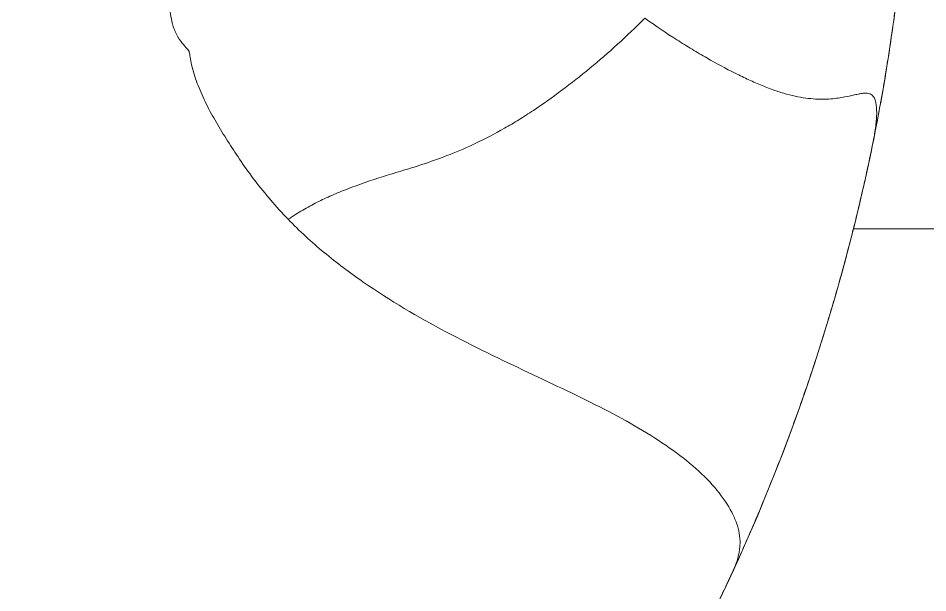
# Model space of a CAD drawing. Header units: millimetres. Extents: x 117382 to 126876, y -1151 to 1280.
# Drawn here: x 126626.005 to 126627.962, y 888.587 to 889.823 of the extents above; entities that cross this region are included whole.
import ezdxf

# ---------------------------------------------------------------- set-up
doc = ezdxf.new("R2010")
doc.units = ezdxf.units.MM
doc.linetypes.add('DASHED', pattern=[0])
doc.layers.add('DIE_P', color=2, linetype='Continuous')
doc.layers.add('TEXT', color=4, linetype='Continuous')

# ---------------------------------------------------------------- blocks, each defined once
blk = doc.blocks.new('*u7591')
at = {"layer": 'DIE_P', "color": 2, "linetype": 'DASHED', "lineweight": 13}
for p, q in [((14.6775, 67.7731), (14.678, 67.7754)), ((14.5623, 67.3298), (14.5634, 67.3334))]:
    blk.add_line(p, q, dxfattribs=at)
at = {"layer": 'DIE_P', "color": 155, "linetype": 'DASHED', "lineweight": 13}
blk.add_line((14.6351, 67.5858), (63.5609, 67.5858), dxfattribs=at)
at = {"layer": 'DIE_P', "color": 155, "linetype": 'Continuous', "lineweight": 13}
blk.add_line((14.6351, 67.5858), (63.5609, 67.5858), dxfattribs=at)
at = {"layer": 'DIE_P', "color": 2, "linetype": 'Continuous', "lineweight": 13}
blk.add_arc((10.5609, 68.6062), 4.2, 302.4, 345.9392, dxfattribs=at)
for points, knots in [([(14.6351, 67.5858), (14.6572, 67.6739), (14.6762, 67.7618), (14.7003, 67.8936), (14.7113, 67.9594), (14.7206, 68.0251), (14.7265, 68.0689), (14.7293, 68.0907), (14.7421, 68.199), (14.7493, 68.2835), (14.7588, 68.4481), (14.7609, 68.5283), (14.7609, 68.6062)], [0, 0, 0, 0, 0.25, 0.25, 0.375, 0.4375, 0.4375, 0.5, 0.5, 0.75, 0.75, 1, 1, 1, 1]), ([(13.4188, 67.6066), (13.3924, 67.6338), (13.3688, 67.6617), (13.3371, 67.7032), (13.3271, 67.7171), (13.3084, 67.7443), (13.2997, 67.7577), (13.2832, 67.7836), (13.275, 67.7965), (13.2593, 67.8229), (13.2519, 67.8363), (13.2417, 67.8565), (13.2385, 67.8631), (13.2326, 67.8763), (13.2298, 67.8828), (13.2218, 67.9024), (13.2171, 67.9156), (13.2095, 67.9425), (13.2083, 67.9542), (13.2066, 67.9635), (13.2062, 67.9652), (13.2056, 67.9671), (13.2054, 67.9677), (13.2049, 67.9688), (13.2032, 67.9718), (13.1968, 67.9784), (13.1887, 67.9881), (13.1835, 67.996), (13.1824, 67.9976), (13.1803, 68.0012), (13.1793, 68.0031), (13.1765, 68.0086), (13.1683, 68.0272), (13.1658, 68.0454), (13.1635, 68.0685), (13.1612, 68.0797), (13.1569, 68.0967), (13.1553, 68.1025), (13.152, 68.1138), (13.1439, 68.1416), (13.1361, 68.1675), (13.1306, 68.1878)], [0, 0, 0, 0, 0.125, 0.125, 0.1875, 0.1875, 0.25, 0.25, 0.3125, 0.3125, 0.375, 0.375, 0.40625, 0.40625, 0.4375, 0.4375, 0.5, 0.5, 0.5625, 0.5625, 0.578125, 0.578125, 0.585937, 0.585937, 0.59375, 0.625, 0.65625, 0.65625, 0.664062, 0.664062, 0.671875, 0.671875, 0.6875, 0.75, 0.75, 0.8125, 0.8125, 0.84375, 0.84375, 0.875, 1, 1, 1, 1]), ([(14.1864, 68.0394), (14.1475, 68.0007), (14.108, 67.9648), (14.0281, 67.8987), (13.9876, 67.8684), (13.9361, 67.8341), (13.9257, 67.8274), (13.9049, 67.8145), (13.8945, 67.8083), (13.8637, 67.7907), (13.8435, 67.7803), (13.7848, 67.7524), (13.748, 67.7383), (13.6978, 67.7214), (13.6819, 67.7165), (13.6596, 67.7098), (13.6524, 67.7077), (13.6381, 67.7034), (13.603, 67.6926), (13.5708, 67.6814), (13.535, 67.6675), (13.5179, 67.6604), (13.5018, 67.6532), (13.4913, 67.6484), (13.4862, 67.646), (13.4708, 67.6382), (13.4604, 67.6325), (13.4397, 67.6202), (13.4293, 67.6136), (13.4188, 67.6066)], [0, 0, 0, 0, 0.125, 0.125, 0.25, 0.25, 0.28125, 0.28125, 0.3125, 0.3125, 0.375, 0.375, 0.5, 0.5, 0.5625, 0.5625, 0.59375, 0.59375, 0.625, 0.75, 0.75, 0.8125, 0.84375, 0.84375, 0.875, 0.875, 0.9375, 0.9375, 1, 1, 1, 1]), ([(14.678, 67.7754), (14.679, 67.7806), (14.6799, 67.7857), (14.6817, 67.7964), (14.6825, 67.8018), (14.6838, 67.8124), (14.6843, 67.8176), (14.685, 67.8272), (14.6852, 67.8317), (14.6852, 67.8443), (14.6846, 67.8514), (14.6821, 67.8632), (14.6802, 67.8678), (14.6752, 67.8745), (14.672, 67.8765), (14.6661, 67.878), (14.664, 67.8782), (14.6593, 67.8783), (14.6568, 67.878), (14.6513, 67.8773), (14.6483, 67.8767), (14.6419, 67.8754), (14.6385, 67.8746), (14.6275, 67.8721), (14.6191, 67.8702), (14.6001, 67.867), (14.5895, 67.8657), (14.5657, 67.8648), (14.5525, 67.8652), (14.5309, 67.8676), (14.5233, 67.8688), (14.5078, 67.8719), (14.4997, 67.8738), (14.483, 67.8784), (14.4744, 67.8811), (14.4568, 67.8872), (14.4478, 67.8906), (14.4293, 67.8982), (14.4198, 67.9024), (14.4006, 67.9113), (14.3908, 67.916), (14.361, 67.9309), (14.3406, 67.9418), (14.3092, 67.9597), (14.2986, 67.966), (14.277, 67.979), (14.2661, 67.9859), (14.2328, 68.0072), (14.2099, 68.0227), (14.1864, 68.0394)], [0, 0, 0, 0, 0.027405, 0.027405, 0.058779, 0.058779, 0.090153, 0.090153, 0.121527, 0.121527, 0.184275, 0.184275, 0.247023, 0.247023, 0.309771, 0.309771, 0.341145, 0.341145, 0.372519, 0.372519, 0.403893, 0.403893, 0.435267, 0.435267, 0.498015, 0.498015, 0.560763, 0.560763, 0.623512, 0.623512, 0.654886, 0.654886, 0.68626, 0.68626, 0.717634, 0.717634, 0.749008, 0.749008, 0.780382, 0.780382, 0.811756, 0.811756, 0.874504, 0.874504, 0.905878, 0.905878, 0.937252, 0.937252, 1, 1, 1, 1])]:
    blk.add_open_spline(points, degree=3, knots=knots, dxfattribs=at)
at = {"layer": 'DIE_P', "color": 2, "linetype": 'DASHED', "lineweight": 13}
blk.add_open_spline([(13.3521, 65.4679), (13.3594, 65.4744), (13.3744, 65.4878), (13.3969, 65.5083), (13.4228, 65.5322), (13.4517, 65.5594), (13.4835, 65.5899), (13.5154, 65.6211), (13.5456, 65.6513), (13.5739, 65.6803), (13.6005, 65.7079), (13.6272, 65.7361), (13.6538, 65.7648), (13.6803, 65.7939), (13.7066, 65.8234), (13.7327, 65.8532), (13.7588, 65.8836), (13.7864, 65.9164), (13.8155, 65.9517), (13.8459, 65.9894), (13.8759, 66.0275), (13.9056, 66.0661), (13.9348, 66.1051), (13.9637, 66.1445), (13.9922, 66.1843), (14.0202, 66.2246), (14.0478, 66.2652), (14.075, 66.3062), (14.1017, 66.3476), (14.1275, 66.3886), (14.1524, 66.4292), (14.1764, 66.4693), (14.2, 66.5097), (14.2232, 66.5505), (14.2461, 66.5918), (14.2686, 66.6335), (14.2907, 66.6758), (14.3125, 66.7183), (14.3337, 66.7612), (14.3545, 66.8043), (14.3749, 66.8477), (14.3947, 66.8913), (14.4142, 66.9357), (14.4334, 66.9807), (14.4523, 67.0264), (14.4705, 67.0721), (14.4882, 67.1177), (14.5051, 67.1633), (14.5215, 67.2088), (14.5372, 67.2542), (14.5524, 67.2995), (14.5669, 67.3447), (14.5808, 67.3899), (14.5942, 67.4349), (14.6067, 67.4789), (14.6185, 67.5219), (14.6295, 67.564), (14.64, 67.6059), (14.65, 67.6476), (14.6582, 67.6835), (14.6648, 67.7133), (14.67, 67.7373), (14.6749, 67.761), (14.6797, 67.7844), (14.6842, 67.8073), (14.6884, 67.8297), (14.6926, 67.8522), (14.6967, 67.875), (14.7007, 67.8978), (14.7044, 67.92), (14.7079, 67.9416), (14.7112, 67.9625), (14.7143, 67.9828), (14.7172, 68.0024), (14.7199, 68.0214), (14.7224, 68.0398), (14.7244, 68.0547), (14.7259, 68.0662), (14.7269, 68.0746), (14.7279, 68.0828), (14.7289, 68.0908), (14.7299, 68.0988), (14.7308, 68.1068), (14.7318, 68.1152), (14.733, 68.125), (14.7342, 68.1363), (14.7356, 68.1491), (14.7371, 68.1627), (14.7386, 68.177), (14.7401, 68.192), (14.7416, 68.2076), (14.7431, 68.2237), (14.7446, 68.2406), (14.746, 68.2569), (14.7472, 68.2726), (14.7484, 68.2876), (14.7495, 68.3027), (14.7506, 68.3177), (14.7517, 68.334), (14.7528, 68.3513), (14.7539, 68.3696), (14.755, 68.388), (14.7559, 68.4066), (14.7568, 68.4251), (14.7576, 68.4431), (14.7583, 68.4604), (14.7589, 68.4772), (14.7593, 68.4934), (14.7598, 68.509), (14.7601, 68.5238), (14.7603, 68.535), (14.7604, 68.5426), (14.7605, 68.5467), (14.7605, 68.5492), (14.7606, 68.5502)], degree=3, knots=[0, 0, 0, 0, 0.008406, 0.017276, 0.026237, 0.038703, 0.051335, 0.064132, 0.077097, 0.087976, 0.098971, 0.110082, 0.121306, 0.132644, 0.143891, 0.155248, 0.166716, 0.178293, 0.192133, 0.206005, 0.219907, 0.233842, 0.247808, 0.261807, 0.275831, 0.289877, 0.303947, 0.318042, 0.332161, 0.346306, 0.359667, 0.373052, 0.38646, 0.399894, 0.413353, 0.426999, 0.440664, 0.454347, 0.468049, 0.481771, 0.495514, 0.509248, 0.522914, 0.537156, 0.551321, 0.565411, 0.579422, 0.593351, 0.6072, 0.620969, 0.634658, 0.648269, 0.661796, 0.675241, 0.688604, 0.701129, 0.713582, 0.725963, 0.73827, 0.750504, 0.757549, 0.764569, 0.771547, 0.778386, 0.785069, 0.791596, 0.797969, 0.804798, 0.811437, 0.817888, 0.824149, 0.830221, 0.836103, 0.8418, 0.847311, 0.852641, 0.85779, 0.860254, 0.862675, 0.865054, 0.867393, 0.86969, 0.872006, 0.874444, 0.877006, 0.880511, 0.884224, 0.888145, 0.892274, 0.896609, 0.901066, 0.905721, 0.910573, 0.915621, 0.919799, 0.924103, 0.928503, 0.932836, 0.937079, 0.942499, 0.947769, 0.952901, 0.958424, 0.963782, 0.968972, 0.973993, 0.978844, 0.983537, 0.988072, 0.992362, 0.996496, 0.997763, 0.99902, 1, 1, 1, 1], dxfattribs=at)
at = {"layer": 'DIE_P', "color": 155, "linetype": 'Continuous', "lineweight": 13}
blk.add_open_spline([(14.3754, 66.8483), (14.381, 66.8605), (14.3857, 66.8731), (14.3892, 66.8903), (14.3901, 66.8956), (14.3907, 66.901), (14.3909, 66.9047), (14.391, 66.9066), (14.3913, 66.916), (14.3902, 66.9308), (14.3862, 66.9456), (14.3808, 66.9607), (14.3774, 66.9684), (14.3652, 66.9918), (14.3545, 67.0079), (14.3285, 67.0396), (14.3132, 67.0552), (14.2787, 67.0858), (14.2596, 67.1007), (14.1976, 67.1441), (14.1502, 67.1714), (14.0477, 67.2243), (13.9925, 67.2502), (13.8778, 67.3044), (13.8182, 67.3328), (13.6984, 67.3964), (13.6381, 67.4316), (13.5513, 67.4917), (13.523, 67.5131), (13.4688, 67.558), (13.4429, 67.5816), (13.4188, 67.6066)], degree=3, knots=[0, 0, 0, 0, 0.0625, 0.0625, 0.078125, 0.085938, 0.085938, 0.09375, 0.09375, 0.125, 0.15625, 0.15625, 0.1875, 0.1875, 0.25, 0.25, 0.3125, 0.3125, 0.375, 0.375, 0.5, 0.5, 0.625, 0.625, 0.75, 0.75, 0.875, 0.875, 0.9375, 0.9375, 1, 1, 1, 1], dxfattribs=at)

msp = doc.modelspace()

# ---------------------------------------------------------------- block references
at = {"layer": 'TEXT'}
msp.add_blockref('*u7591', (126613.1669, 821.7837), dxfattribs=at)

doc.saveas('drawing.dxf')
